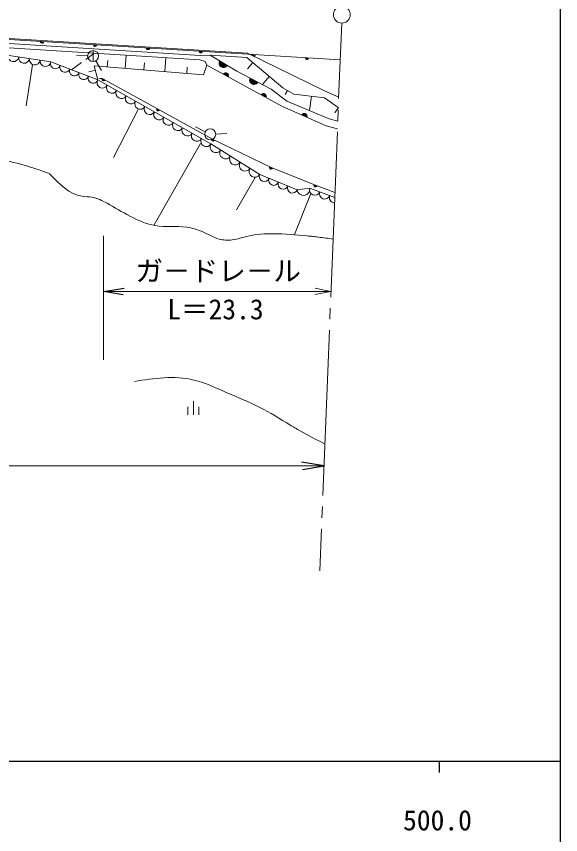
# Model space of a CAD drawing. Units: millimetres, scale not verified. Extents: x 40000 to 680000, y 20000 to 380000.
# Drawn here: x 529693 to 579000, y 198357 to 272500 of the extents above; entities that cross this region are included whole.
import ezdxf
from ezdxf.enums import TextEntityAlignment as Align

# ---------------------------------------------------------------- set-up
doc = ezdxf.new("R2010")
doc.units = ezdxf.units.MM
doc.header["$LTSCALE"] = 1000
for name, color, linetype, lineweight in [('M-BGD', 7, 'Continuous', 13), ('M-BMK-SRVR', 3, 'Continuous', 13), ('M-STR-HTXT', 7, 'Continuous', 13), ('M-TTL', 7, 'Continuous', 25), ('M-TTL-BAND', 7, 'Continuous', 25)]:
    doc.layers.add(name, color=color, linetype=linetype, lineweight=lineweight)
doc.styles.add('ＭＳ ゴシック', font='')
doc.styles.get('ＭＳ ゴシック').set_extended_font_data('MS Gothic')

msp = doc.modelspace()

# ---------------------------------------------------------------- linework, layer by layer
at = {"layer": 'M-BGD'}
for p, q in [((498417, 272290), (559031, 268554)), ((534965, 270134), (513605, 271452)), ((518149, 270744), (546347, 268947)), ((518149, 270744), (546347, 268947)), ((518150, 270343), (546321, 268547)), ((518150, 270343), (546321, 268547)), ((550641, 269167), (534965, 270134)), ((535982, 268605), (536710, 269145)), ((536647, 269401), (536647, 268401)), ((536647, 269401), (536647, 268401)), ((557619, 265762), (550641, 269167)), ((527970, 269117), (532820, 268375)), ((527970, 269117), (532820, 268375)), ((536148, 268925), (535149, 268973)), ((536148, 268925), (535149, 268973)), ((536899, 268469), (537401, 267604)), ((536899, 268469), (537401, 267604)), ((537979, 268511), (537930, 267929)), ((537979, 268511), (537930, 267929)), ((539654, 268972), (539556, 267795)), ((539654, 268972), (539556, 267795)), ((543244, 268744), (543141, 267498)), ((543244, 268744), (543141, 267498)), ((546321, 268547), (546797, 268416)), ((546321, 268547), (546797, 268416)), ((547236, 268974), (546347, 268947)), ((547236, 268974), (546347, 268947)), ((546797, 268416), (546954, 268067)), ((546797, 268416), (546954, 268067)), ((550578, 268769), (547236, 268974)), ((547236, 268974), (549662, 267547)), ((550578, 268769), (547236, 268974)), ((547236, 268974), (549662, 267547)), ((553827, 266028), (550578, 268769)), ((553827, 266028), (550578, 268769)), ((531152, 268121), (530578, 264390)), ((532820, 268375), (537069, 266738)), ((532820, 268375), (537069, 266738)), ((534698, 267652), (535581, 268308)), ((537069, 266738), (536752, 268027)), ((536752, 268027), (546656, 267207)), ((537069, 266738), (536752, 268027)), ((536752, 268027), (546656, 267207)), ((541289, 268276), (541237, 267656)), ((541289, 268276), (541237, 267656)), ((545177, 267906), (545130, 267334)), ((545177, 267906), (545130, 267334)), ((546656, 267207), (546954, 268067)), ((546656, 267207), (546954, 268067)), ((553804, 264334), (546954, 268067)), ((553804, 264334), (546954, 268067)), ((550622, 267755), (551103, 268326)), ((550622, 267755), (551103, 268326)), ((536269, 267489), (536849, 267632)), ((536269, 267489), (536849, 267632)), ((549662, 267547), (552786, 265913)), ((549662, 267547), (552786, 265913)), ((551983, 266333), (552599, 267064)), ((551983, 266333), (552599, 267064)), ((537069, 266738), (547321, 260942)), ((537069, 266738), (547321, 260942)), ((537594, 266814), (547520, 261353)), ((537594, 266814), (547520, 261353)), ((554205, 264821), (552786, 265913)), ((554205, 264821), (552786, 265913)), ((554842, 265462), (553827, 266028)), ((554842, 265462), (553827, 266028)), ((554055, 265423), (554258, 265788)), ((554055, 265423), (554258, 265788)), ((557603, 265106), (554842, 265462)), ((557603, 265106), (554842, 265462)), ((558896, 265174), (557619, 265762)), ((558017, 263227), (554205, 264821)), ((558017, 263227), (554205, 264821)), ((556257, 263963), (556424, 265258)), ((556257, 263963), (556424, 265258)), ((558859, 264237), (557603, 265106)), ((558859, 264237), (557603, 265106)), ((540714, 264065), (538504, 259719)), ((557765, 262593), (553804, 264334)), ((557765, 262593), (553804, 264334)), ((558535, 263752), (558867, 264232)), ((558535, 263752), (558867, 264232)), ((558809, 262994), (558017, 263227)), ((546799, 262037), (545909, 262487)), ((546799, 262037), (545909, 262487)), ((558781, 262295), (557765, 262593)), ((558781, 262295), (557765, 262593)), ((547749, 261837), (548749, 261897)), ((547749, 261837), (548749, 261897)), ((547520, 261353), (552768, 258806)), ((547520, 261353), (552768, 258806)), ((546381, 260966), (542169, 253599)), ((547321, 260942), (551735, 258166)), ((547321, 260942), (551735, 258166)), ((552768, 258806), (556801, 257206)), ((552768, 258806), (556801, 257206)), ((551735, 258166), (555129, 256775)), ((551735, 258166), (555129, 256775)), ((551316, 257911), (549643, 254956)), ((555129, 256775), (556272, 256935)), ((555129, 256775), (556272, 256935)), ((556272, 256935), (558534, 256089)), ((556801, 257206), (558552, 256551)), ((556368, 256458), (554901, 252742)), ((545731, 237633), (545731, 236383)), ((545231, 237133), (545231, 236383)), ((546231, 236383), (546231, 237133))]:
    msp.add_line(p, q, dxfattribs=at)
for centre in [(536647, 268901), (536647, 268901), (547254, 261811), (547254, 261811)]:
    msp.add_circle(centre, 500, dxfattribs=at)
for centre, radius, start, end in [((532016, 270219), 150, 176.47347, 356.47347), ((532016, 270219), 150, 176.47347, 356.47347), ((532016, 270219), 100, 176.47347, 356.47347), ((532016, 270219), 100, 176.47347, 356.47347), ((532016, 270219), 50, 176.47347, 356.47347), ((532016, 270219), 50, 176.47347, 356.47347), ((536816, 269923), 150, 176.47347, 356.47347), ((536816, 269923), 150, 176.47347, 356.47347), ((536816, 269923), 100, 176.47347, 356.47347), ((536816, 269923), 100, 176.47347, 356.47347), ((536816, 269923), 50, 176.47347, 356.47347), ((536816, 269923), 50, 176.47347, 356.47347), ((541616, 269628), 150, 176.47347, 356.47347), ((541616, 269628), 150, 176.47347, 356.47347), ((541616, 269628), 100, 176.47347, 356.47347), ((541616, 269628), 100, 176.47347, 356.47347), ((541616, 269628), 50, 176.47347, 356.47347), ((541616, 269628), 50, 176.47347, 356.47347), ((546415, 269332), 150, 176.47347, 356.47347), ((546415, 269332), 150, 176.47347, 356.47347), ((546415, 269332), 100, 176.47347, 356.47347), ((546415, 269332), 100, 176.47347, 356.47347), ((546415, 269332), 50, 176.47347, 356.47347), ((546415, 269332), 50, 176.47347, 356.47347), ((529425, 268894), 491, 171.30424, 351.30424), ((529425, 268894), 491, 171.30424, 351.30424), ((530395, 268746), 491, 171.30424, 351.30424), ((530395, 268746), 491, 171.30424, 351.30424), ((531365, 268598), 491, 171.30424, 351.30424), ((531365, 268598), 491, 171.30424, 351.30424), ((532335, 268449), 491, 171.30424, 351.30424), ((532335, 268449), 491, 171.30424, 351.30424), ((548449, 268261), 400, 149.54312, 329.54312), ((548449, 268261), 400, 149.54312, 329.54312), ((548449, 268261), 400, 149.54312, 329.54312), ((548449, 268261), 400, 149.54312, 329.54312), ((548449, 268261), 350, 149.54312, 329.54312), ((548449, 268261), 350, 149.54312, 329.54312), ((548449, 268261), 300, 149.54312, 329.54312), ((548449, 268261), 300, 149.54312, 329.54312), ((551215, 269036), 150, 176.47347, 356.47347), ((551215, 269036), 150, 176.47347, 356.47347), ((551215, 269036), 100, 176.47347, 356.47347), ((551215, 269036), 100, 176.47347, 356.47347), ((551215, 269036), 50, 176.47347, 356.47347), ((551215, 269036), 50, 176.47347, 356.47347), ((556015, 268740), 150, 176.47347, 356.47347), ((556015, 268740), 150, 176.47347, 356.47347), ((556015, 268740), 100, 176.47347, 356.47347), ((556015, 268740), 100, 176.47347, 356.47347), ((556015, 268740), 50, 176.47347, 356.47347), ((556015, 268740), 50, 176.47347, 356.47347), ((533245, 268211), 455, 158.92941, 338.92941), ((533245, 268211), 455, 158.92941, 338.92941), ((534095, 267884), 455, 158.92941, 338.92941), ((534095, 267884), 455, 158.92941, 338.92941), ((534945, 267557), 455, 158.92941, 338.92941), ((534945, 267557), 455, 158.92941, 338.92941), ((548449, 268261), 250, 149.54312, 329.54312), ((548449, 268261), 250, 149.54312, 329.54312), ((548449, 268261), 200, 149.54312, 329.54312), ((548449, 268261), 200, 149.54312, 329.54312), ((548449, 268261), 150, 149.54312, 329.54312), ((548449, 268261), 150, 149.54312, 329.54312), ((548449, 268261), 100, 149.54312, 329.54312), ((548449, 268261), 100, 149.54312, 329.54312), ((548449, 268261), 50, 149.54312, 329.54312), ((548449, 268261), 50, 149.54312, 329.54312), ((535795, 267229), 455, 158.92941, 338.92941), ((535795, 267229), 455, 158.92941, 338.92941), ((536644, 266902), 455, 158.92941, 338.92941), ((536644, 266902), 455, 158.92941, 338.92941), ((548667, 267134), 250, 331.40601, 151.40601), ((548667, 267134), 250, 331.40601, 151.40601), ((548667, 267134), 200, 331.40601, 151.40601), ((548667, 267134), 200, 331.40601, 151.40601), ((548667, 267134), 150, 331.40601, 151.40601), ((548667, 267134), 150, 331.40601, 151.40601), ((548667, 267134), 100, 331.40601, 151.40601), ((548667, 267134), 100, 331.40601, 151.40601), ((548667, 267134), 50, 331.40601, 151.40601), ((548667, 267134), 50, 331.40601, 151.40601), ((551224, 266730), 400, 152.38437, 332.38437), ((551224, 266730), 400, 152.38437, 332.38437), ((551224, 266730), 400, 152.38437, 332.38437), ((551224, 266730), 400, 152.38437, 332.38437), ((537496, 266497), 491, 150.51713, 330.51713), ((537496, 266497), 491, 150.51713, 330.51713), ((537353, 266376), 500, 61.1806, 106.1806), ((537353, 266376), 500, 61.1806, 106.1806), ((537594, 266814), 150, 151.1806, 331.1806), ((537594, 266814), 150, 151.1806, 331.1806), ((537594, 266814), 100, 151.1806, 331.1806), ((537594, 266814), 100, 151.1806, 331.1806), ((537594, 266814), 50, 151.1806, 331.1806), ((537594, 266814), 50, 151.1806, 331.1806), ((538351, 266014), 491, 150.51713, 330.51713), ((538351, 266014), 491, 150.51713, 330.51713), ((551224, 266730), 350, 152.38437, 332.38437), ((551224, 266730), 350, 152.38437, 332.38437), ((551224, 266730), 300, 152.38437, 332.38437), ((551224, 266730), 300, 152.38437, 332.38437), ((551224, 266730), 250, 152.38437, 332.38437), ((551224, 266730), 250, 152.38437, 332.38437), ((551224, 266730), 200, 152.38437, 332.38437), ((551224, 266730), 200, 152.38437, 332.38437), ((551224, 266730), 150, 152.38437, 332.38437), ((551224, 266730), 150, 152.38437, 332.38437), ((551224, 266730), 100, 152.38437, 332.38437), ((551224, 266730), 100, 152.38437, 332.38437), ((551224, 266730), 50, 152.38437, 332.38437), ((551224, 266730), 50, 152.38437, 332.38437), ((539205, 265531), 491, 150.51713, 330.51713), ((539205, 265531), 491, 150.51713, 330.51713), ((552092, 265267), 250, 331.40601, 151.40601), ((552092, 265267), 250, 331.40601, 151.40601), ((552092, 265267), 200, 331.40601, 151.40601), ((552092, 265267), 200, 331.40601, 151.40601), ((540059, 265048), 491, 150.51713, 330.51713), ((540059, 265048), 491, 150.51713, 330.51713), ((540914, 264565), 491, 150.51713, 330.51713), ((540914, 264565), 491, 150.51713, 330.51713), ((552092, 265267), 150, 331.40601, 151.40601), ((552092, 265267), 150, 331.40601, 151.40601), ((552092, 265267), 100, 331.40601, 151.40601), ((552092, 265267), 100, 331.40601, 151.40601), ((552092, 265267), 50, 331.40601, 151.40601), ((552092, 265267), 50, 331.40601, 151.40601), ((541768, 264082), 491, 150.51713, 330.51713), ((541768, 264082), 491, 150.51713, 330.51713), ((542557, 264084), 150, 151.1806, 331.1806), ((542557, 264084), 150, 151.1806, 331.1806), ((542557, 264084), 100, 151.1806, 331.1806), ((542557, 264084), 100, 151.1806, 331.1806), ((542557, 264084), 50, 151.1806, 331.1806), ((542557, 264084), 50, 151.1806, 331.1806), ((542622, 263599), 491, 150.51713, 330.51713), ((542622, 263599), 491, 150.51713, 330.51713), ((543476, 263116), 491, 150.51713, 330.51713), ((543476, 263116), 491, 150.51713, 330.51713), ((555785, 263463), 250, 336.2827, 156.2827), ((555785, 263463), 250, 336.2827, 156.2827), ((555785, 263463), 200, 336.2827, 156.2827), ((555785, 263463), 200, 336.2827, 156.2827), ((555785, 263463), 150, 336.2827, 156.2827), ((555785, 263463), 150, 336.2827, 156.2827), ((555785, 263463), 100, 336.2827, 156.2827), ((555785, 263463), 100, 336.2827, 156.2827), ((555785, 263463), 50, 336.2827, 156.2827), ((555785, 263463), 50, 336.2827, 156.2827), ((544331, 262633), 491, 150.51713, 330.51713), ((544331, 262633), 491, 150.51713, 330.51713), ((545185, 262150), 491, 150.51713, 330.51713), ((545185, 262150), 491, 150.51713, 330.51713), ((546039, 261667), 491, 150.51713, 330.51713), ((546039, 261667), 491, 150.51713, 330.51713), ((546894, 261184), 491, 150.51713, 330.51713), ((546894, 261184), 491, 150.51713, 330.51713), ((547520, 261353), 150, 151.1806, 334.11261), ((547520, 261353), 150, 151.1806, 334.11261), ((547520, 261353), 100, 151.1806, 334.11261), ((547520, 261353), 100, 151.1806, 334.11261), ((547520, 261353), 50, 151.1806, 334.11261), ((547520, 261353), 50, 151.1806, 334.11261), ((547762, 260665), 521, 147.83495, 327.83495), ((547762, 260665), 521, 147.83495, 327.83495), ((548645, 260109), 521, 147.83495, 327.83495), ((548645, 260109), 521, 147.83495, 327.83495), ((549528, 259554), 521, 147.83495, 327.83495), ((549528, 259554), 521, 147.83495, 327.83495), ((550410, 258999), 521, 147.83495, 327.83495), ((550410, 258999), 521, 147.83495, 327.83495), ((552768, 258806), 150, 154.11261, 338.3576), ((552768, 258806), 150, 154.11261, 338.3576), ((552768, 258806), 100, 154.11261, 338.3576), ((552768, 258806), 100, 154.11261, 338.3576), ((552768, 258806), 50, 154.11261, 338.3576), ((552768, 258806), 50, 154.11261, 338.3576), ((551293, 258444), 521, 147.83495, 327.83495), ((551293, 258444), 521, 147.83495, 327.83495), ((552159, 257992), 459, 157.71592, 337.71592), ((552159, 257992), 459, 157.71592, 337.71592), ((553008, 257645), 459, 157.71592, 337.71592), ((553008, 257645), 459, 157.71592, 337.71592), ((553856, 257297), 459, 157.71592, 337.71592), ((553856, 257297), 459, 157.71592, 337.71592), ((554705, 256949), 459, 157.71592, 337.71592), ((554705, 256949), 459, 157.71592, 337.71592), ((555700, 256855), 577, 187.97052, 7.97052), ((555700, 256855), 577, 187.97052, 7.97052), ((556723, 256766), 482, 159.47983, 339.47983), ((556723, 256766), 482, 159.47983, 339.47983), ((556801, 257206), 150, 158.3576, 339.48277), ((556801, 257206), 150, 158.3576, 339.48277), ((556801, 257206), 100, 158.3576, 339.48277), ((556801, 257206), 100, 158.3576, 339.48277), ((556801, 257206), 50, 158.3576, 339.48277), ((556801, 257206), 50, 158.3576, 339.48277), ((557625, 256429), 482, 159.47983, 339.47983), ((557625, 256429), 482, 159.47983, 339.47983), ((558527, 256091), 482, 159.47983, 261.3602)]:
    msp.add_arc(centre, radius, start, end, dxfattribs=at)
for points, knots in [([(532685, 258254), (531933, 258527), (531181, 258800), (530411, 259019), (529544, 259267), (528655, 259445), (527760, 259554), (526402, 259719), (525028, 259722), (523660, 259684), (522618, 259655), (521579, 259603), (520538, 259617), (519131, 259637), (517721, 259778), (516319, 259737), (514155, 259673), (512008, 259172), (509845, 259022), (507686, 258873), (505510, 259073), (503344, 259107), (502024, 259128), (500707, 259087), (499383, 259008), (498617, 258963), (497849, 258905), (497109, 258729), (496335, 258545), (495593, 258232), (494827, 257999), (493593, 257622), (492298, 257451), (491010, 257425), (489497, 257394), (487995, 257562), (486476, 257530), (484016, 257480), (481515, 256906), (479129, 257354), (478435, 257484), (477750, 257701), (477066, 257917)], [0, 0, 0, 0, 1, 1, 1, 2, 2, 2, 3, 3, 3, 4, 4, 4, 5, 5, 5, 6, 6, 6, 7, 7, 7, 8, 8, 8, 9, 9, 9, 10, 10, 10, 11, 11, 11, 12, 12, 12, 13, 13, 13, 14, 14, 14, 14]), ([(532709, 258232), (533604, 257299), (534500, 256365), (535663, 256200), (535948, 256160), (536248, 256165), (536536, 256117), (537023, 256037), (537474, 255804), (537911, 255563), (538608, 255179), (539271, 254775), (539971, 254406), (540702, 254020), (541474, 253672), (542279, 253539), (543211, 253385), (544187, 253521), (545131, 253393), (545606, 253330), (546072, 253199), (546512, 253007), (547034, 252779), (547519, 252463), (548063, 252317), (548441, 252216), (548848, 252197), (549239, 252246), (549735, 252309), (550207, 252482), (550690, 252595), (551432, 252770), (552204, 252805), (552970, 252801), (554000, 252795), (555021, 252719), (556041, 252612), (556211, 252594), (556381, 252576), (556551, 252557), (556721, 252537), (556891, 252518), (557061, 252497), (557498, 252445), (557934, 252386), (558370, 252327)], [0, 0, 0, 0, 1, 1, 1, 2, 2, 2, 3, 3, 3, 4, 4, 4, 5, 5, 5, 6, 6, 6, 7, 7, 7, 8, 8, 8, 9, 9, 9, 10, 10, 10, 11, 11, 11, 12, 12, 12, 13, 13, 13, 14, 14, 14, 15, 15, 15, 15]), ([(540389, 239425), (541277, 239563), (542164, 239701), (543066, 239750), (543976, 239799), (544900, 239758), (545779, 239550), (546813, 239305), (547783, 238827), (548766, 238396), (549768, 237957), (550783, 237566), (551749, 237074), (552685, 236597), (553576, 236024), (554480, 235481), (554631, 235390), (554782, 235301), (554934, 235212), (555085, 235122), (555237, 235034), (555389, 234947), (556115, 234532), (556859, 234150), (557603, 233768)], [0, 0, 0, 0, 1, 1, 1, 2, 2, 2, 3, 3, 3, 4, 4, 4, 5, 5, 5, 6, 6, 6, 7, 7, 7, 8, 8, 8, 8])]:
    msp.add_open_spline(points, degree=3, knots=knots, dxfattribs=at)
at = {"layer": 'M-BMK-SRVR'}
for p, q in [((559164, 271880), (558891, 265045)), ((558851, 264046), (558811, 263047)), ((558771, 262048), (558173, 247060)), ((558133, 246060), (558093, 245061)), ((558053, 244062), (557455, 229074)), ((557415, 228075), (557375, 227075)), ((557335, 226076), (557183, 222268))]:
    msp.add_line(p, q, dxfattribs=at)
msp.add_circle((559179, 272654), 765, dxfattribs=at)
at = {"layer": 'M-STR-HTXT'}
for p, q in [((537594, 241383), (537594, 252617)), ((558193, 247557), (556758, 247872)), ((558193, 247557), (537594, 247557)), ((558193, 247557), (556746, 247302))]:
    msp.add_line(p, q, dxfattribs=at)
at = {"layer": 'M-TTL'}
for p, q in [((537594, 247557), (539465, 247869)), ((539368, 247262), (537594, 247557)), ((557563, 231773), (555511, 232115)), ((555622, 231450), (557563, 231773))]:
    msp.add_line(p, q, dxfattribs=at)
at = {"layer": 'M-TTL', "lineweight": 13}
msp.add_line((404106, 231773), (557563, 231773), dxfattribs=at)
at = {"layer": 'M-TTL-BAND'}
for p, q in [((579000, 20000), (579000, 370000)), ((40000, 205000), (579000, 205000)), ((568000, 205000), (568000, 204000))]:
    msp.add_line(p, q, dxfattribs=at)

# ---------------------------------------------------------------- texts
at = {"layer": 'M-STR-HTXT', "style": 'ＭＳ ゴシック'}
for s, p in [('ガ－ドレ－ル', (540475, 247965)), ('L＝23.3', (543359, 244496))]:
    msp.add_text(s, height=1833, dxfattribs=at).set_placement(p, align=Align.BOTTOM_LEFT)
at = {"layer": 'M-TTL-BAND', "style": 'ＭＳ ゴシック'}
msp.add_text('500.0', height=1833, dxfattribs=at).set_placement((567844, 198195), align=Align.BOTTOM_CENTER)

doc.saveas('drawing.dxf')
